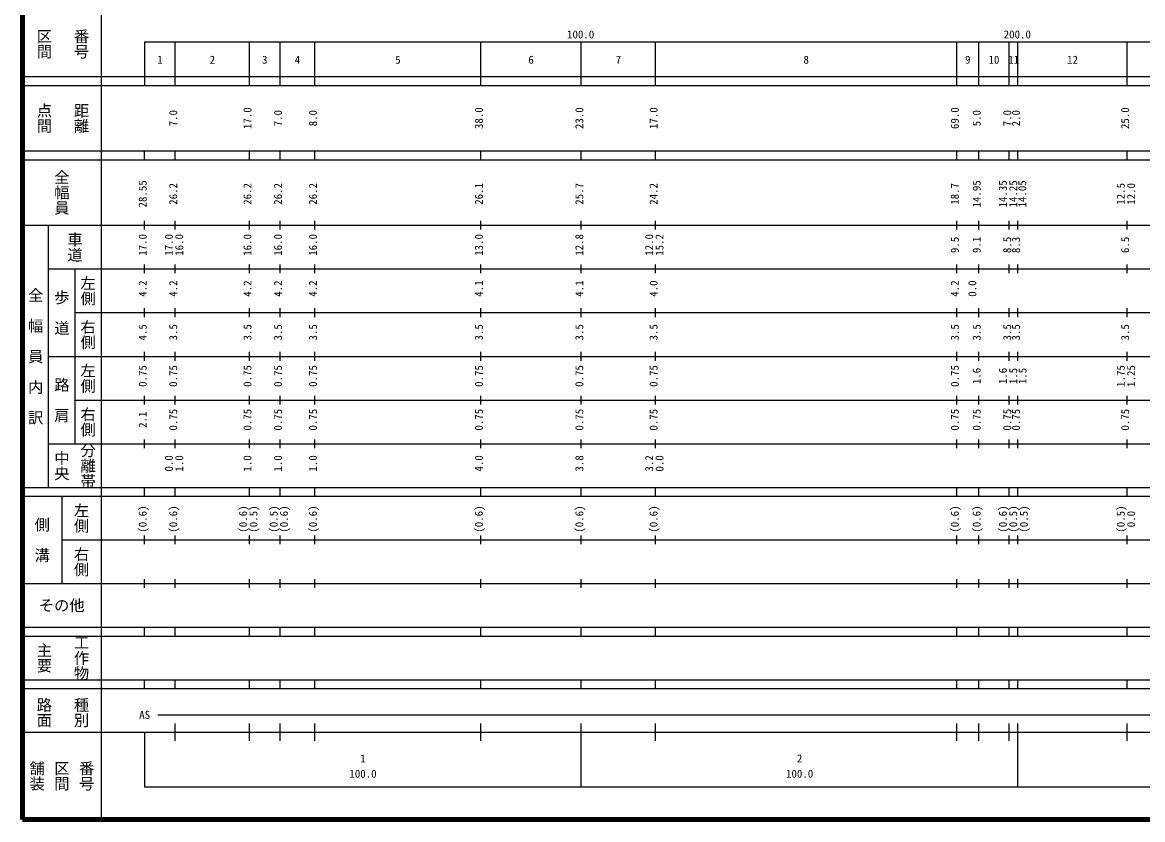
# Model space of a CAD drawing. Units: millimetres on the paper, enlarged 1000 times. Extents: x 39999 to 679983, y 20000 to 379991.
# Drawn here: x 39999 to 296534, y 20000 to 202404 of the extents above; entities that cross this region are included whole.
import ezdxf
from ezdxf.enums import TextEntityAlignment as Align

# ---------------------------------------------------------------- set-up
doc = ezdxf.new("R2010")
doc.units = ezdxf.units.MM
doc.header["$LTSCALE"] = 999.975
doc.layers.add('M-TTL', color=2, linetype='Continuous', lineweight=140)
doc.layers.add('M-TTL-BAND', color=7, linetype='Continuous', lineweight=25)
doc.styles.add('@ＭＳ ゴシック', font='')
doc.styles.add('ＭＳ ゴシック', font='')
doc.styles.get('@ＭＳ ゴシック').set_extended_font_data('@MS Gothic')
doc.styles.get('ＭＳ ゴシック').set_extended_font_data('MS Gothic')

msp = doc.modelspace()

# ---------------------------------------------------------------- linework, layer by layer
at = {"layer": 'M-TTL'}
for p, q in [((39999, 214768.5), (39999, 19999.5)), ((39999, 19999.5), (679983.2, 19999.5))]:
    msp.add_line(p, q, dxfattribs=at)
at = {"layer": 'M-TTL-BAND'}
for p, q in [((57998.6, 255713.7), (57998.6, 19999.5)), ((67998.3, 197995.1), (578985.7, 197995.1)), ((67998.3, 197995.1), (67998.3, 187995.3)), ((74998.1, 187995.4), (74998.1, 197995.1)), ((91997.7, 187995.4), (91997.7, 197995.1)), ((98997.6, 187995.4), (98997.6, 197995.1)), ((106997.4, 187995.4), (106997.4, 197995.1)), ((144996.4, 187995.4), (144996.4, 197995.1)), ((167995.9, 187995.4), (167995.9, 197995.1)), ((184995.4, 187995.4), (184995.4, 197995.1)), ((253993.7, 187995.4), (253993.7, 197995.1)), ((258993.6, 187995.4), (258993.6, 197995.1)), ((265993.4, 187995.4), (265993.4, 197995.1)), ((267993.4, 187995.4), (267993.4, 197995.1)), ((292992.8, 187995.4), (292992.8, 197995.1)), ((39999, 189995.3), (578985.7, 189995.3)), ((39999, 187995.3), (578985.7, 187995.3)), ((39999, 172995.7), (578985.7, 172995.7)), ((67998.3, 170995.7), (67998.3, 172995.7)), ((74998.1, 170995.8), (74998.1, 172995.7)), ((91997.7, 170995.8), (91997.7, 172995.7)), ((98997.6, 170995.8), (98997.6, 172995.7)), ((106997.4, 170995.8), (106997.4, 172995.7)), ((144996.4, 170995.8), (144996.4, 172995.7)), ((167995.9, 170995.8), (167995.9, 172995.7)), ((184995.4, 170995.8), (184995.4, 172995.7)), ((253993.7, 170995.8), (253993.7, 172995.7)), ((258993.6, 170995.8), (258993.6, 172995.7)), ((265993.4, 170995.8), (265993.4, 172995.7)), ((267993.4, 170995.8), (267993.4, 172995.7)), ((292992.8, 170995.8), (292992.8, 172995.7)), ((39999, 170995.7), (578985.7, 170995.7)), ((67998.3, 154996.1), (67998.3, 156996.1)), ((74998.1, 154996.2), (74998.1, 156996.1)), ((91997.7, 154996.2), (91997.7, 156996.1)), ((98997.6, 154996.2), (98997.6, 156996.1)), ((106997.4, 154996.2), (106997.4, 156996.1)), ((144996.4, 154996.2), (144996.4, 156996.1)), ((167995.9, 154996.2), (167995.9, 156996.1)), ((184995.4, 154996.2), (184995.4, 156996.1)), ((253993.7, 154996.2), (253993.7, 156996.1)), ((258993.6, 154996.2), (258993.6, 156996.1)), ((265993.4, 154996.2), (265993.4, 156996.1)), ((267993.4, 154996.2), (267993.4, 156996.1)), ((292992.8, 154996.2), (292992.8, 156996.1)), ((39999, 155996.1), (578985.7, 155996.1)), ((45998.9, 95997.6), (45998.9, 155996.1)), ((67998.3, 144996.4), (67998.3, 146996.3)), ((74998.1, 144996.4), (74998.1, 146996.4)), ((91997.7, 144996.4), (91997.7, 146996.4)), ((98997.6, 144996.4), (98997.6, 146996.4)), ((106997.4, 144996.4), (106997.4, 146996.4)), ((144996.4, 144996.4), (144996.4, 146996.4)), ((167995.9, 144996.4), (167995.9, 146996.4)), ((184995.4, 144996.4), (184995.4, 146996.4)), ((253993.7, 144996.4), (253993.7, 146996.4)), ((258993.6, 144996.4), (258993.6, 146996.4)), ((265993.4, 144996.4), (265993.4, 146996.4)), ((267993.4, 144996.4), (267993.4, 146996.4)), ((292992.8, 144996.4), (292992.8, 146996.4)), ((45998.9, 145996.4), (578985.7, 145996.4)), ((51998.7, 145996.4), (51998.7, 105997.3)), ((51998.7, 135996.6), (578985.7, 135996.6)), ((67998.3, 134996.6), (67998.3, 136996.6)), ((74998.1, 134996.7), (74998.1, 136996.6)), ((91997.7, 134996.7), (91997.7, 136996.6)), ((98997.6, 134996.7), (98997.6, 136996.6)), ((106997.4, 134996.7), (106997.4, 136996.6)), ((144996.4, 134996.7), (144996.4, 136996.6)), ((167995.9, 134996.7), (167995.9, 136996.6)), ((184995.4, 134996.7), (184995.4, 136996.6)), ((253993.7, 134996.7), (253993.7, 136996.6)), ((258993.6, 134996.7), (258993.6, 136996.6)), ((265993.4, 134996.7), (265993.4, 136996.6)), ((267993.4, 134996.7), (267993.4, 136996.6)), ((292992.8, 134996.7), (292992.8, 136996.6)), ((45998.9, 125996.9), (578985.7, 125996.9)), ((67998.3, 124996.9), (67998.3, 126996.8)), ((74998.1, 124996.9), (74998.1, 126996.9)), ((91997.7, 124996.9), (91997.7, 126996.9)), ((98997.6, 124996.9), (98997.6, 126996.9)), ((106997.4, 124996.9), (106997.4, 126996.9)), ((144996.4, 124996.9), (144996.4, 126996.9)), ((167995.9, 124996.9), (167995.9, 126996.9)), ((184995.4, 124996.9), (184995.4, 126996.9)), ((253993.7, 124996.9), (253993.7, 126996.9)), ((258993.6, 124996.9), (258993.6, 126996.9)), ((265993.4, 124996.9), (265993.4, 126996.9)), ((267993.4, 124996.9), (267993.4, 126996.9)), ((292992.8, 124996.9), (292992.8, 126996.9)), ((51998.7, 115997.1), (578985.7, 115997.1)), ((67998.3, 114997.1), (67998.3, 116997.1)), ((74998.1, 114997.2), (74998.1, 116997.1)), ((91997.7, 114997.2), (91997.7, 116997.1)), ((98997.6, 114997.2), (98997.6, 116997.1)), ((106997.4, 114997.2), (106997.4, 116997.1)), ((144996.4, 114997.2), (144996.4, 116997.1)), ((167995.9, 114997.2), (167995.9, 116997.1)), ((184995.4, 114997.2), (184995.4, 116997.1)), ((253993.7, 114997.2), (253993.7, 116997.1)), ((258993.6, 114997.2), (258993.6, 116997.1)), ((265993.4, 114997.2), (265993.4, 116997.1)), ((267993.4, 114997.2), (267993.4, 116997.1)), ((292992.8, 114997.2), (292992.8, 116997.1)), ((45998.9, 105997.3), (578985.7, 105997.3)), ((67998.3, 104997.4), (67998.3, 106997.3)), ((74998.1, 104997.4), (74998.1, 106997.4)), ((91997.7, 104997.4), (91997.7, 106997.4)), ((98997.6, 104997.4), (98997.6, 106997.4)), ((106997.4, 104997.4), (106997.4, 106997.4)), ((144996.4, 104997.4), (144996.4, 106997.4)), ((167995.9, 104997.4), (167995.9, 106997.4)), ((184995.4, 104997.4), (184995.4, 106997.4)), ((253993.7, 104997.4), (253993.7, 106997.4)), ((258993.6, 104997.4), (258993.6, 106997.4)), ((265993.4, 104997.4), (265993.4, 106997.4)), ((267993.4, 104997.4), (267993.4, 106997.4)), ((292992.8, 104997.4), (292992.8, 106997.4)), ((39999, 95997.6), (578985.7, 95997.6)), ((67998.3, 93997.6), (67998.3, 95997.6)), ((74998.1, 93997.7), (74998.1, 95997.6)), ((91997.7, 93997.7), (91997.7, 95997.6)), ((98997.6, 93997.7), (98997.6, 95997.6)), ((106997.4, 93997.7), (106997.4, 95997.6)), ((144996.4, 93997.7), (144996.4, 95997.6)), ((167995.9, 93997.7), (167995.9, 95997.6)), ((184995.4, 93997.7), (184995.4, 95997.6)), ((253993.7, 93997.7), (253993.7, 95997.6)), ((258993.6, 93997.7), (258993.6, 95997.6)), ((265993.4, 93997.7), (265993.4, 95997.6)), ((267993.4, 93997.7), (267993.4, 95997.6)), ((292992.8, 93997.7), (292992.8, 95997.6)), ((39999, 93997.6), (578985.7, 93997.6)), ((48998.8, 93997.6), (48998.8, 73998.1)), ((67998.3, 82997.9), (67998.3, 84997.9)), ((74998.1, 82998), (74998.1, 84997.9)), ((91997.7, 82998), (91997.7, 84997.9)), ((98997.6, 82998), (98997.6, 84997.9)), ((106997.4, 82998), (106997.4, 84997.9)), ((144996.4, 82998), (144996.4, 84997.9)), ((167995.9, 82998), (167995.9, 84997.9)), ((184995.4, 82998), (184995.4, 84997.9)), ((253993.7, 82998), (253993.7, 84997.9)), ((258993.6, 82998), (258993.6, 84997.9)), ((265993.4, 82998), (265993.4, 84997.9)), ((267993.4, 82998), (267993.4, 84997.9)), ((292992.8, 82998), (292992.8, 84997.9)), ((48998.8, 83997.9), (578985.7, 83997.9)), ((67998.3, 72998.2), (67998.3, 74998.1)), ((74998.1, 72998.2), (74998.1, 74998.1)), ((91997.7, 72998.2), (91997.7, 74998.1)), ((98997.6, 72998.2), (98997.6, 74998.1)), ((106997.4, 72998.2), (106997.4, 74998.1)), ((144996.4, 72998.2), (144996.4, 74998.1)), ((167995.9, 72998.2), (167995.9, 74998.1)), ((184995.4, 72998.2), (184995.4, 74998.1)), ((253993.7, 72998.2), (253993.7, 74998.1)), ((258993.6, 72998.2), (258993.6, 74998.1)), ((265993.4, 72998.2), (265993.4, 74998.1)), ((267993.4, 72998.2), (267993.4, 74998.1)), ((292992.8, 72998.2), (292992.8, 74998.1)), ((39999, 73998.1), (578985.7, 73998.1)), ((39999, 63998.4), (578985.7, 63998.4)), ((39999, 61998.4), (578985.7, 61998.4)), ((67998.3, 61998.4), (67998.3, 63998.4)), ((74998.1, 61998.5), (74998.1, 63998.4)), ((91997.7, 61998.5), (91997.7, 63998.4)), ((98997.6, 61998.5), (98997.6, 63998.4)), ((106997.4, 61998.5), (106997.4, 63998.4)), ((144996.4, 61998.5), (144996.4, 63998.4)), ((167995.9, 61998.5), (167995.9, 63998.4)), ((184995.4, 61998.5), (184995.4, 63998.4)), ((253993.7, 61998.5), (253993.7, 63998.4)), ((258993.6, 61998.5), (258993.6, 63998.4)), ((265993.4, 61998.5), (265993.4, 63998.4)), ((267993.4, 61998.5), (267993.4, 63998.4)), ((292992.8, 61998.5), (292992.8, 63998.4)), ((39999, 51998.7), (578985.7, 51998.7)), ((67998.3, 49998.7), (67998.3, 51998.7)), ((74998.1, 49998.8), (74998.1, 51998.7)), ((91997.7, 49998.8), (91997.7, 51998.7)), ((98997.6, 49998.8), (98997.6, 51998.7)), ((106997.4, 49998.8), (106997.4, 51998.7)), ((144996.4, 49998.8), (144996.4, 51998.7)), ((167995.9, 49998.8), (167995.9, 51998.7)), ((184995.4, 49998.8), (184995.4, 51998.7)), ((253993.7, 49998.8), (253993.7, 51998.7)), ((258993.6, 49998.8), (258993.6, 51998.7)), ((265993.4, 49998.8), (265993.4, 51998.7)), ((267993.4, 49998.8), (267993.4, 51998.7)), ((292992.8, 49998.8), (292992.8, 51998.7)), ((39999, 49998.7), (578985.7, 49998.7)), ((70998.2, 43998.9), (564986.1, 43998.9)), ((74998.1, 37999.1), (74998.1, 41999)), ((91997.7, 37999.1), (91997.7, 41999)), ((98997.6, 37999.1), (98997.6, 41999)), ((106997.4, 37999.1), (106997.4, 41999)), ((144996.4, 37999.1), (144996.4, 41999)), ((167995.9, 27499.3), (167995.9, 41999)), ((184995.4, 37999.1), (184995.4, 41999)), ((253993.7, 37999.1), (253993.7, 41999)), ((258993.6, 37999.1), (258993.6, 41999)), ((265993.4, 37999.1), (265993.4, 41999)), ((267993.4, 27499.3), (267993.4, 41999)), ((292992.8, 37999.1), (292992.8, 41999)), ((39999, 39999), (578985.7, 39999)), ((67998.3, 39999), (67998.3, 27499.3)), ((67998.3, 27499.3), (578985.7, 27499.3))]:
    msp.add_line(p, q, dxfattribs=at)

# ---------------------------------------------------------------- texts
at = {"layer": 'M-TTL-BAND', "style": '@ＭＳ ゴシック'}
for s, p in [('区間', (44998.9, 197495.1)), ('番号', (53498.7, 197495.1)), ('点間', (44998.9, 180495.5)), ('距離', (53498.7, 180495.5)), ('全幅員', (48998.8, 163495.9)), ('車道', (51998.7, 150996.2)), ('左側', (54998.6, 140996.5)), ('全\u3000幅\u3000員\u3000内\u3000訳', (42998.9, 125996.9)), ('歩\u3000道', (48998.8, 135996.6)), ('右側', (54998.6, 130996.7)), ('左側', (54998.6, 120997)), ('路\u3000肩', (48998.8, 115997.1)), ('右側', (54998.6, 110997.2)), ('分離帯', (54998.6, 100997.5)), ('中央', (48998.8, 100997.5)), ('左側', (53498.7, 88997.8)), ('側\u3000溝', (44498.9, 83997.9)), ('右側', (53498.7, 78998)), ('工作物', (53498.7, 56998.6)), ('主要', (44998.9, 56998.6)), ('路面', (44998.9, 44498.9)), ('種別', (53498.7, 44498.9)), ('舗装', (43332.3, 29999.2)), ('区間', (48998.8, 29999.2)), ('番号', (54665.3, 29999.2))]:
    msp.add_text(s, height=2566, rotation=270, dxfattribs=at).set_placement(p, align=Align.MIDDLE_CENTER)
at = {"layer": 'M-TTL-BAND', "style": 'ＭＳ ゴシック'}
for s, p in [('100.0', (167840.2, 198189.7)), ('200.0', (267837.7, 198189.7)), ('1', (71498.2, 192400.3)), ('2', (83497.9, 192400.3)), ('3', (95497.6, 192400.3)), ('4', (102997.5, 192400.3)), ('5', (125996.9, 192400.3)), ('6', (156496.1, 192400.3)), ('7', (176495.6, 192400.3)), ('8', (219494.6, 192400.3)), ('9', (256493.7, 192400.3)), ('10', (262493.5, 192400.3)), ('11', (266993.4, 192400.3)), ('12', (280493.1, 192400.3)), ('AS', (67998.3, 42499)), ('1', (117997.1, 32522.2)), ('2', (217994.6, 32522.2)), ('100.0', (117997.1, 29032.3)), ('100.0', (217994.6, 29032.3))]:
    msp.add_text(s, height=1833, dxfattribs=at).set_placement(p, align=Align.BOTTOM_CENTER)
for s, p in [('7.0', (75998.1, 180495.5)), ('17.0', (92997.7, 180495.5)), ('7.0', (99997.5, 180495.5)), ('8.0', (107997.3, 180495.5)), ('38.0', (145996.4, 180495.5)), ('23.0', (168995.8, 180495.5)), ('17.0', (185995.4, 180495.5)), ('69.0', (254993.7, 180495.5)), ('5.0', (259993.6, 180495.5)), ('7.0', (266993.4, 180495.5)), ('2.0', (268993.4, 180495.5)), ('25.0', (293992.7, 180495.5)), ('28.55', (68998.3, 163170)), ('26.2', (75998.1, 163170)), ('26.2', (92997.7, 163170)), ('26.2', (99997.5, 163170)), ('26.2', (107997.3, 163170)), ('26.1', (145996.4, 163170)), ('25.7', (168995.8, 163170)), ('24.2', (185995.4, 163170)), ('18.7', (254993.7, 163170)), ('14.95', (259993.6, 163170)), ('14.35', (265993.4, 163170)), ('14.25', (268363.4, 163170)), ('14.05', (270434.1, 163170)), ('12.5', (292992.8, 163170)), ('12.0', (295362.7, 163170)), ('17.0', (68998.3, 151496.3)), ('17.0', (74998.1, 151496.3)), ('16.0', (77368.1, 151496.3)), ('16.0', (92997.7, 151496.3)), ('16.0', (99997.5, 151496.3)), ('16.0', (107997.3, 151496.3)), ('13.0', (145996.4, 151496.3)), ('12.8', (168995.8, 151496.3)), ('12.0', (184995.4, 151496.3)), ('15.2', (187365.4, 151496.3)), ('9.5', (254993.7, 151496.3)), ('9.1', (259993.6, 151496.3)), ('8.5', (266993.4, 151496.3)), ('8.3', (268993.4, 151496.3)), ('6.5', (293992.7, 151496.3)), ('4.2', (68998.3, 141496.5)), ('4.2', (75998.1, 141496.5)), ('4.2', (92997.7, 141496.5)), ('4.2', (99997.5, 141496.5)), ('4.2', (107997.3, 141496.5)), ('4.1', (145996.4, 141496.5)), ('4.1', (168995.8, 141496.5)), ('4.0', (185995.4, 141496.5)), ('4.2', (254993.7, 141496.5)), ('0.0', (258993.6, 141496.5)), ('4.5', (68998.3, 131496.8)), ('3.5', (75998.1, 131496.8)), ('3.5', (92997.7, 131496.8)), ('3.5', (99997.5, 131496.8)), ('3.5', (107997.3, 131496.8)), ('3.5', (145996.4, 131496.8)), ('3.5', (168995.8, 131496.8)), ('3.5', (185995.4, 131496.8)), ('3.5', (254993.7, 131496.8)), ('3.5', (259993.6, 131496.8)), ('3.5', (266993.4, 131496.8)), ('3.5', (268993.4, 131496.8)), ('3.5', (293992.7, 131496.8)), ('0.75', (68998.3, 121497)), ('0.75', (75998.1, 121497)), ('0.75', (92997.7, 121497)), ('0.75', (99997.5, 121497)), ('0.75', (107997.3, 121497)), ('0.75', (145996.4, 121497)), ('0.75', (168995.8, 121497)), ('0.75', (185995.4, 121497)), ('0.75', (254993.7, 121497)), ('1.6', (259993.6, 121497)), ('1.6', (265993.4, 121497)), ('1.5', (268363.4, 121497)), ('1.5', (270492.5, 121497)), ('1.75', (292992.8, 121497)), ('1.25', (295362.7, 121497)), ('2.1', (68998.3, 111497.2)), ('0.75', (75998.1, 111497.2)), ('0.75', (92997.7, 111497.2)), ('0.75', (99997.5, 111497.2)), ('0.75', (107997.3, 111497.2)), ('0.75', (145996.4, 111497.2)), ('0.75', (168995.8, 111497.2)), ('0.75', (185995.4, 111497.2)), ('0.75', (254993.7, 111497.2)), ('0.75', (259993.6, 111497.2)), ('0.75', (266993.4, 111497.2)), ('0.75', (268993.4, 111497.2)), ('0.75', (293992.7, 111497.2)), ('0.0', (74998.1, 101497.5)), ('1.0', (77368.1, 101497.5)), ('1.0', (92997.7, 101497.5)), ('1.0', (99997.5, 101497.5)), ('1.0', (107997.3, 101497.5)), ('4.0', (145996.4, 101497.5)), ('3.8', (168995.8, 101497.5)), ('3.2', (184995.4, 101497.5)), ('0.0', (187365.4, 101497.5)), ('(0.6)', (68998.3, 88761.8)), ('(0.6)', (75998.1, 88761.8)), ('(0.6)', (91997.7, 88761.8)), ('(0.5)', (94367.7, 88761.8)), ('(0.5)', (98997.6, 88761.8)), ('(0.6)', (101367.5, 88761.8)), ('(0.6)', (107997.3, 88761.8)), ('(0.6)', (145996.4, 88761.8)), ('(0.6)', (168995.8, 88761.8)), ('(0.6)', (185995.4, 88761.8)), ('(0.6)', (254993.7, 88761.8)), ('(0.6)', (259993.6, 88761.8)), ('(0.6)', (265993.4, 88761.8)), ('(0.5)', (268363.4, 88761.8)), ('(0.5)', (270799.4, 88761.8)), ('(0.5)', (292992.8, 88761.8)), ('0.0', (295362.7, 88761.8))]:
    msp.add_text(s, height=1833, rotation=90, dxfattribs=at).set_placement(p, align=Align.BOTTOM_CENTER)
msp.add_text('その他', height=2566, dxfattribs=at).set_placement((48998.8, 68998.3), align=Align.MIDDLE_CENTER)

doc.saveas('drawing.dxf')
